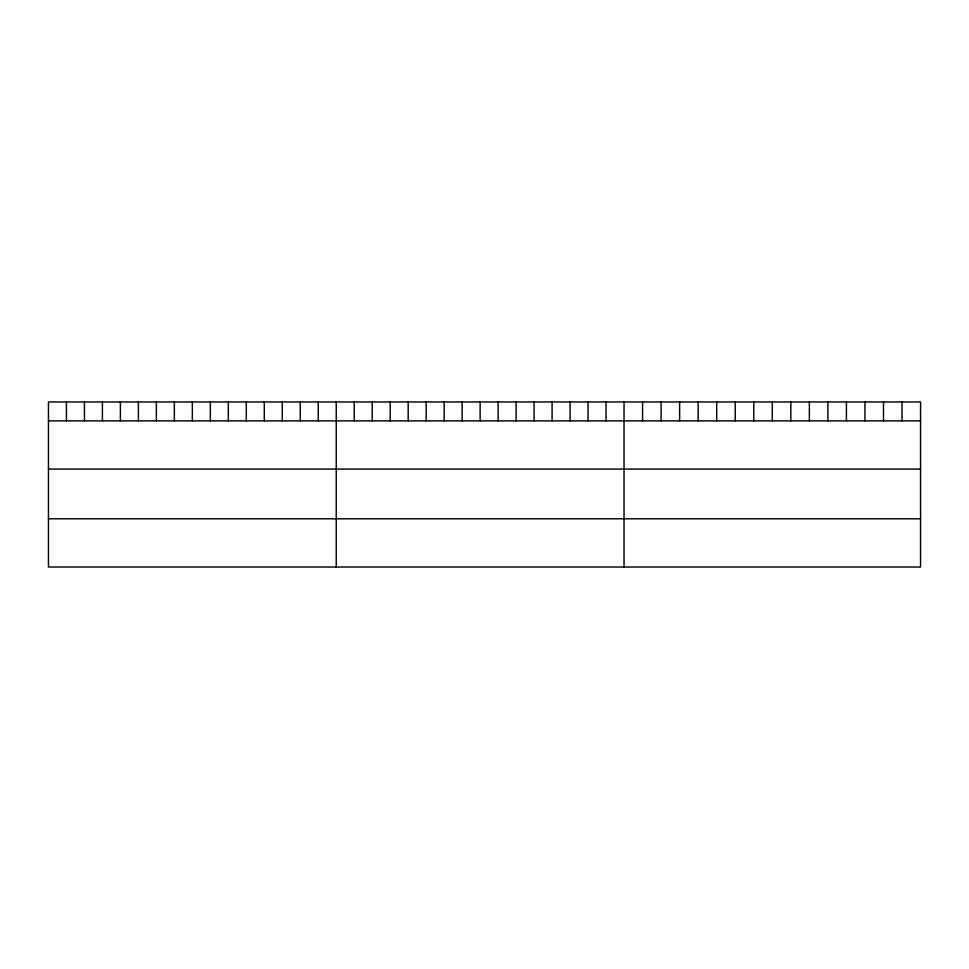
<?xml version="1.0" encoding="UTF-8"?>
<svg xmlns="http://www.w3.org/2000/svg" width="969" height="969" viewBox="0 0 969 969"><rect width="100%" height="100%" fill="white"/><g stroke="black" fill="none" stroke-linecap="round" stroke-linejoin="round"><path stroke-width="1.45" d="M920.55 420.873L920.55 567.022L48.45 567.022L48.45 401.978L920.55 401.978L920.55 420.873L48.45 420.873M48.45 469.093L920.55 469.093M48.45 518.79L920.55 518.79M902.018 401.978L902.018 420.873M883.486 401.978L883.486 420.873M864.954 401.978L864.954 420.873M846.421 401.978L846.421 420.873M827.889 401.978L827.889 420.873M809.357 401.978L809.357 420.873M790.825 401.978L790.825 420.873M772.293 401.978L772.293 420.873M753.761 401.978L753.761 420.873M735.229 401.978L735.229 420.873M716.697 401.978L716.697 420.873M698.164 401.978L698.164 420.873M679.632 401.978L679.632 420.873M661.1 401.978L661.1 420.873M642.568 401.978L642.568 420.873M624.036 401.978L624.036 567.022M606.049 401.978L606.049 420.873M588.062 401.978L588.062 420.873M570.075 401.978L570.075 420.873M552.088 401.978L552.088 420.873M534.101 401.978L534.101 420.873M516.114 401.978L516.114 420.873M498.127 401.978L498.127 420.873M480.139 401.978L480.139 420.873M462.152 401.978L462.152 420.873M444.165 401.978L444.165 420.873M426.178 401.978L426.178 420.873M408.191 401.978L408.191 420.873M390.204 401.978L390.204 420.873M372.217 401.978L372.217 420.873M354.23 401.978L354.23 420.873M336.243 401.978L336.243 567.022M318.256 401.978L318.256 420.873M300.269 401.978L300.269 420.873M282.282 401.978L282.282 420.873M264.295 401.978L264.295 420.873M246.308 401.978L246.308 420.873M228.321 401.978L228.321 420.873M210.334 401.978L210.334 420.873M192.346 401.978L192.346 420.873M174.359 401.978L174.359 420.873M156.372 401.978L156.372 420.873M138.385 401.978L138.385 420.873M120.398 401.978L120.398 420.873M102.411 401.978L102.411 420.873M84.424 401.978L84.424 420.873M66.437 401.978L66.437 420.873"/></g></svg>
